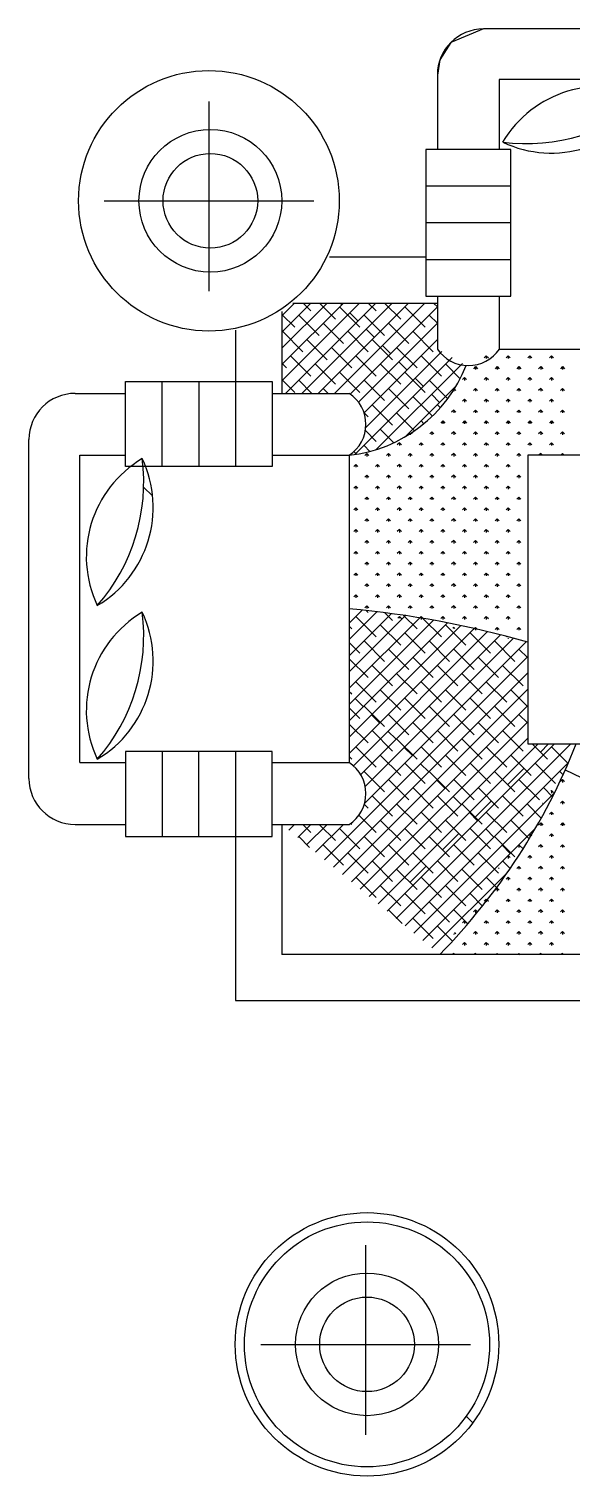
# Model space of a CAD drawing. Header units: inches. Extents: x 4.9 to 47.4, y 12.3 to 37.1.
# Drawn here: x 10.367 to 11.953, y 17.577 to 21.815 of the extents above; entities that cross this region are included whole.
import ezdxf

# ---------------------------------------------------------------- set-up
doc = ezdxf.new("R2010")
doc.units = ezdxf.units.IN
doc.header["$MEASUREMENT"] = 0
doc.layers.add('02', color=2, linetype='Continuous')
doc.layers.add('4', color=4, linetype='Continuous')

msp = doc.modelspace()

# ---------------------------------------------------------------- linework, layer by layer
at = {"layer": '02'}
for p, q in [((10.8938, 21.6024), (10.8938, 21.0466)), ((11.5286, 21.4617), (11.5286, 21.0319)), ((11.7776, 21.4617), (11.5286, 21.4617)), ((11.7776, 21.0319), (11.7776, 21.4617)), ((11.7776, 21.3543), (11.5286, 21.3543)), ((10.5868, 21.3115), (11.2008, 21.3115)), ((11.7776, 21.2468), (11.5286, 21.2468)), ((11.5286, 21.146), (11.2464, 21.146)), ((11.5286, 21.1394), (11.7776, 21.1394)), ((11.5286, 21.0319), (11.7776, 21.0319)), ((11.143, 21.011), (11.1069, 20.9749)), ((11.1907, 21.011), (11.1069, 20.9272)), ((11.2384, 21.011), (11.1069, 20.8794)), ((11.2862, 21.011), (11.1069, 20.8317)), ((11.3339, 21.011), (11.1069, 20.784)), ((11.1069, 20.9873), (11.1069, 20.7474)), ((11.1069, 20.9789), (11.1447, 20.9411)), ((11.3816, 21.011), (11.118, 20.7474)), ((11.5623, 21.011), (11.1398, 21.011)), ((11.4293, 21.011), (11.1658, 20.7474)), ((11.1703, 21.011), (11.1924, 20.9888)), ((11.4771, 21.011), (11.2135, 20.7474)), ((11.2181, 21.011), (11.264, 20.965)), ((11.5248, 21.011), (11.2612, 20.7474)), ((11.276, 21.0008), (11.3356, 20.9411)), ((11.2824, 21.0072), (11.2786, 21.011)), ((11.3301, 20.9594), (11.3062, 20.9833)), ((11.5623, 21.0008), (11.3071, 20.7456)), ((11.3612, 21.011), (11.3834, 20.9888)), ((11.409, 21.011), (11.455, 20.965)), ((11.4669, 21.0008), (11.5265, 20.9411)), ((11.5522, 21.011), (11.5623, 21.0008)), ((11.1566, 20.9769), (11.2163, 20.9173)), ((11.2282, 20.9531), (11.2879, 20.8934)), ((11.5623, 20.9531), (11.3313, 20.722)), ((11.3476, 20.9769), (11.4072, 20.9173)), ((11.4192, 20.9531), (11.4788, 20.8934)), ((11.5385, 20.9769), (11.5623, 20.953)), ((10.9719, 20.9329), (10.9719, 20.5334)), ((11.1089, 20.9292), (11.1686, 20.8695)), ((11.1805, 20.9053), (11.2402, 20.8457)), ((11.2998, 20.9292), (11.3595, 20.8695)), ((11.5623, 20.9053), (11.3476, 20.6906)), ((11.3778, 20.9117), (11.354, 20.9356)), ((11.3714, 20.9053), (11.4311, 20.8457)), ((11.4908, 20.9292), (11.5504, 20.8695)), ((11.5623, 20.9053), (11.5623, 20.9053)), ((11.1328, 20.8576), (11.1924, 20.7979)), ((11.2521, 20.8815), (11.3118, 20.8218)), ((11.6053, 20.8528), (11.3208, 20.5683)), ((11.3237, 20.8576), (11.3834, 20.7979)), ((11.5749, 20.8702), (11.3527, 20.6479)), ((11.4255, 20.864), (11.4017, 20.8878)), ((11.443, 20.8815), (11.5027, 20.8218)), ((11.5146, 20.8576), (11.5743, 20.7979)), ((11.7055, 20.8576), (11.6996, 20.8516)), ((11.7055, 20.8576), (11.7115, 20.8516)), ((11.7055, 20.8576), (11.7055, 20.8492)), ((11.7692, 20.8576), (11.7632, 20.8516)), ((11.7692, 20.8576), (11.7751, 20.8516)), ((11.7692, 20.8576), (11.7692, 20.8492)), ((11.8328, 20.8576), (11.8268, 20.8516)), ((11.8328, 20.8576), (11.8388, 20.8516)), ((11.8328, 20.8576), (11.8328, 20.8492)), ((11.8965, 20.8576), (11.8905, 20.8516)), ((11.8965, 20.8576), (11.9024, 20.8516)), ((11.8965, 20.8576), (11.8965, 20.8492)), ((11.1069, 20.8357), (11.1208, 20.8218)), ((11.2044, 20.8337), (11.264, 20.7741)), ((11.276, 20.8099), (11.3356, 20.7502)), ((11.6357, 20.8354), (11.383, 20.5828)), ((11.3953, 20.8337), (11.455, 20.7741)), ((11.4733, 20.8163), (11.4494, 20.8401)), ((11.4669, 20.8099), (11.5265, 20.7502)), ((11.5862, 20.8337), (11.6294, 20.7905)), ((11.6737, 20.8258), (11.6677, 20.8198)), ((11.6737, 20.8258), (11.6797, 20.8198)), ((11.6737, 20.8258), (11.6737, 20.8173)), ((11.7374, 20.8258), (11.7314, 20.8198)), ((11.7374, 20.8258), (11.7433, 20.8198)), ((11.7374, 20.8258), (11.7374, 20.8173)), ((11.801, 20.8258), (11.795, 20.8198)), ((11.801, 20.8258), (11.807, 20.8198)), ((11.801, 20.8258), (11.801, 20.8173)), ((11.8646, 20.8258), (11.8587, 20.8198)), ((11.8646, 20.8258), (11.8706, 20.8198)), ((11.8646, 20.8258), (11.8646, 20.8173)), ((11.9283, 20.8258), (11.9223, 20.8198)), ((11.9283, 20.8258), (11.9342, 20.8198)), ((11.9283, 20.8258), (11.9283, 20.8173)), ((10.6495, 20.5334), (10.6495, 20.7824)), ((10.6495, 20.7824), (11.0793, 20.7824)), ((10.757, 20.5334), (10.757, 20.7824)), ((10.8644, 20.7824), (10.8644, 20.5334)), ((11.0793, 20.7824), (11.0793, 20.5334)), ((11.1069, 20.788), (11.1447, 20.7502)), ((11.1566, 20.786), (11.1952, 20.7474)), ((11.3476, 20.786), (11.4072, 20.7263)), ((11.6184, 20.7704), (11.4688, 20.6208)), ((11.521, 20.7685), (11.4971, 20.7924)), ((11.5385, 20.786), (11.5927, 20.7317)), ((11.6419, 20.794), (11.6359, 20.788)), ((11.6419, 20.794), (11.6479, 20.788)), ((11.6419, 20.794), (11.6419, 20.7855)), ((11.7055, 20.794), (11.6996, 20.788)), ((11.7055, 20.794), (11.7115, 20.788)), ((11.7055, 20.794), (11.7055, 20.7855)), ((11.7692, 20.794), (11.7632, 20.788)), ((11.7692, 20.794), (11.7751, 20.788)), ((11.7692, 20.794), (11.7692, 20.7855)), ((11.8328, 20.794), (11.8268, 20.788)), ((11.8328, 20.794), (11.8388, 20.788)), ((11.8328, 20.794), (11.8328, 20.7855)), ((11.8965, 20.794), (11.8905, 20.788)), ((11.8965, 20.794), (11.9024, 20.788)), ((11.8965, 20.794), (11.8965, 20.7855)), ((11.2282, 20.7621), (11.243, 20.7474)), ((11.4192, 20.7621), (11.4788, 20.7025)), ((11.4908, 20.7383), (11.5481, 20.681)), ((11.5687, 20.7208), (11.5449, 20.7447)), ((11.6101, 20.7621), (11.6121, 20.7601)), ((11.6101, 20.7569), (11.6101, 20.7537)), ((11.6121, 20.7601), (11.616, 20.7562)), ((11.6419, 20.7303), (11.6359, 20.7243)), ((11.6419, 20.7303), (11.6479, 20.7243)), ((11.6419, 20.7303), (11.6419, 20.7219)), ((11.6737, 20.7621), (11.6677, 20.7562)), ((11.6737, 20.7621), (11.6797, 20.7562)), ((11.6737, 20.7621), (11.6737, 20.7537)), ((11.7055, 20.7303), (11.6996, 20.7243)), ((11.7055, 20.7303), (11.7115, 20.7243)), ((11.7055, 20.7303), (11.7055, 20.7219)), ((11.7374, 20.7621), (11.7314, 20.7562)), ((11.7374, 20.7621), (11.7433, 20.7562)), ((11.7374, 20.7621), (11.7374, 20.7537)), ((11.7692, 20.7303), (11.7632, 20.7243)), ((11.7692, 20.7303), (11.7751, 20.7243)), ((11.7692, 20.7303), (11.7692, 20.7219)), ((11.801, 20.7621), (11.795, 20.7562)), ((11.801, 20.7621), (11.807, 20.7562)), ((11.801, 20.7621), (11.801, 20.7537)), ((11.8328, 20.7303), (11.8268, 20.7243)), ((11.8328, 20.7303), (11.8388, 20.7243)), ((11.8328, 20.7303), (11.8328, 20.7219)), ((11.8646, 20.7621), (11.8587, 20.7562)), ((11.8646, 20.7621), (11.8706, 20.7562)), ((11.8646, 20.7621), (11.8646, 20.7537)), ((11.8965, 20.7303), (11.8905, 20.7243)), ((11.8965, 20.7303), (11.9024, 20.7243)), ((11.8965, 20.7303), (11.8965, 20.7219)), ((11.9283, 20.7621), (11.9223, 20.7562)), ((11.9283, 20.7621), (11.9342, 20.7562)), ((11.9283, 20.7621), (11.9283, 20.7537)), ((11.3477, 20.6904), (11.3595, 20.6786)), ((11.3714, 20.7144), (11.4311, 20.6547)), ((11.443, 20.6905), (11.4956, 20.638)), ((11.5623, 20.7144), (11.5714, 20.7054)), ((11.6101, 20.6985), (11.6041, 20.6925)), ((11.6101, 20.6985), (11.616, 20.6925)), ((11.6101, 20.6985), (11.6101, 20.6901)), ((11.6737, 20.6985), (11.6677, 20.6925)), ((11.6737, 20.6985), (11.6797, 20.6925)), ((11.6737, 20.6985), (11.6737, 20.6901)), ((11.7374, 20.6985), (11.7314, 20.6925)), ((11.7374, 20.6985), (11.7433, 20.6925)), ((11.7374, 20.6985), (11.7374, 20.6901)), ((11.801, 20.6985), (11.795, 20.6925)), ((11.801, 20.6985), (11.807, 20.6925)), ((11.801, 20.6985), (11.801, 20.6901)), ((11.8646, 20.6985), (11.8587, 20.6925)), ((11.8646, 20.6985), (11.8706, 20.6925)), ((11.8646, 20.6985), (11.8646, 20.6901)), ((11.9283, 20.6985), (11.9223, 20.6925)), ((11.9283, 20.6985), (11.9342, 20.6925)), ((11.9283, 20.6985), (11.9283, 20.6901)), ((11.3953, 20.6428), (11.435, 20.6031)), ((11.5146, 20.6667), (11.5228, 20.6585)), ((11.5783, 20.6667), (11.5723, 20.6607)), ((11.5783, 20.6667), (11.5842, 20.6607)), ((11.5783, 20.6667), (11.5783, 20.6582)), ((11.6419, 20.6667), (11.6359, 20.6607)), ((11.6419, 20.6667), (11.6479, 20.6607)), ((11.6419, 20.6667), (11.6419, 20.6582)), ((11.7055, 20.6667), (11.6996, 20.6607)), ((11.7055, 20.6667), (11.7115, 20.6607)), ((11.7055, 20.6667), (11.7055, 20.6582)), ((11.7692, 20.6667), (11.7632, 20.6607)), ((11.7692, 20.6667), (11.7751, 20.6607)), ((11.7692, 20.6667), (11.7692, 20.6582)), ((11.8328, 20.6667), (11.8268, 20.6607)), ((11.8328, 20.6667), (11.8388, 20.6607)), ((11.8328, 20.6667), (11.8328, 20.6582)), ((11.8965, 20.6667), (11.8905, 20.6607)), ((11.8965, 20.6667), (11.9024, 20.6607)), ((11.8965, 20.6667), (11.8965, 20.6582)), ((11.3515, 20.6388), (11.3834, 20.607)), ((11.451, 20.603), (11.445, 20.5971)), ((11.451, 20.603), (11.4569, 20.5971)), ((11.451, 20.603), (11.451, 20.5946)), ((11.4828, 20.6294), (11.4828, 20.6264)), ((11.4861, 20.6316), (11.4888, 20.6289)), ((11.5146, 20.603), (11.5087, 20.5971)), ((11.5146, 20.603), (11.5206, 20.5971)), ((11.5146, 20.603), (11.5146, 20.5946)), ((11.5464, 20.6349), (11.5405, 20.6289)), ((11.5464, 20.6349), (11.5524, 20.6289)), ((11.5464, 20.6349), (11.5464, 20.6264)), ((11.5783, 20.603), (11.5723, 20.5971)), ((11.5783, 20.603), (11.5842, 20.5971)), ((11.5783, 20.603), (11.5783, 20.5946)), ((11.6101, 20.6349), (11.6041, 20.6289)), ((11.6101, 20.6349), (11.616, 20.6289)), ((11.6101, 20.6349), (11.6101, 20.6264)), ((11.6419, 20.603), (11.6359, 20.5971)), ((11.6419, 20.603), (11.6479, 20.5971)), ((11.6419, 20.603), (11.6419, 20.5946)), ((11.6737, 20.6349), (11.6677, 20.6289)), ((11.6737, 20.6349), (11.6797, 20.6289)), ((11.6737, 20.6349), (11.6737, 20.6264)), ((11.7055, 20.603), (11.6996, 20.5971)), ((11.7055, 20.603), (11.7115, 20.5971)), ((11.7055, 20.603), (11.7055, 20.5946)), ((11.7374, 20.6349), (11.7314, 20.6289)), ((11.7374, 20.6349), (11.7433, 20.6289)), ((11.7374, 20.6349), (11.7374, 20.6264)), ((11.7692, 20.603), (11.7632, 20.5971)), ((11.7692, 20.603), (11.7751, 20.5971)), ((11.7692, 20.603), (11.7692, 20.5946)), ((11.801, 20.6349), (11.795, 20.6289)), ((11.801, 20.6349), (11.807, 20.6289)), ((11.801, 20.6349), (11.801, 20.6264)), ((11.8328, 20.603), (11.8268, 20.5971)), ((11.8328, 20.603), (11.8388, 20.5971)), ((11.8328, 20.603), (11.8328, 20.5946)), ((11.8646, 20.6349), (11.8587, 20.6289)), ((11.8646, 20.6349), (11.8706, 20.6289)), ((11.8646, 20.6349), (11.8646, 20.6264)), ((11.8965, 20.603), (11.8905, 20.5971)), ((11.8965, 20.603), (11.9024, 20.5971)), ((11.8965, 20.603), (11.8965, 20.5946)), ((11.9283, 20.6349), (11.9223, 20.6289)), ((11.9283, 20.6349), (11.9342, 20.6289)), ((11.9283, 20.6349), (11.9283, 20.6264)), ((11.3181, 20.5768), (11.3258, 20.5691)), ((11.3476, 20.5951), (11.365, 20.5776)), ((11.3555, 20.5712), (11.3496, 20.5652)), ((11.3555, 20.5712), (11.3615, 20.5652)), ((11.3555, 20.5712), (11.3555, 20.5628)), ((11.4192, 20.5712), (11.4132, 20.5652)), ((11.4192, 20.5712), (11.4251, 20.5652)), ((11.4192, 20.5712), (11.4192, 20.5628)), ((11.4828, 20.5712), (11.4768, 20.5652)), ((11.4828, 20.5712), (11.4888, 20.5652)), ((11.4828, 20.5712), (11.4828, 20.5628)), ((11.5464, 20.5712), (11.5405, 20.5652)), ((11.5464, 20.5712), (11.5524, 20.5652)), ((11.5464, 20.5712), (11.5464, 20.5628)), ((11.6101, 20.5712), (11.6041, 20.5652)), ((11.6101, 20.5712), (11.616, 20.5652)), ((11.6101, 20.5712), (11.6101, 20.5628)), ((11.6737, 20.5712), (11.6677, 20.5652)), ((11.6737, 20.5712), (11.6797, 20.5652)), ((11.6737, 20.5712), (11.6737, 20.5628)), ((11.7374, 20.5712), (11.7314, 20.5652)), ((11.7374, 20.5712), (11.7433, 20.5652)), ((11.7374, 20.5712), (11.7374, 20.5628)), ((11.801, 20.5712), (11.795, 20.5652)), ((11.801, 20.5712), (11.807, 20.5652)), ((11.801, 20.5712), (11.801, 20.5628)), ((11.8646, 20.5712), (11.8597, 20.5663)), ((11.8646, 20.5712), (11.8696, 20.5663)), ((11.8646, 20.5712), (11.8646, 20.5663)), ((11.9283, 20.5712), (11.9234, 20.5663)), ((11.9283, 20.5712), (11.9332, 20.5663)), ((11.9283, 20.5712), (11.9283, 20.5663)), ((11.0793, 20.5334), (10.6495, 20.5334)), ((11.3237, 20.5394), (11.3177, 20.5334)), ((11.3237, 20.5394), (11.3297, 20.5334)), ((11.3237, 20.5394), (11.3237, 20.531)), ((11.3873, 20.5394), (11.3814, 20.5334)), ((11.3873, 20.5394), (11.3933, 20.5334)), ((11.3873, 20.5394), (11.3873, 20.531)), ((11.451, 20.5394), (11.445, 20.5334)), ((11.451, 20.5394), (11.4569, 20.5334)), ((11.451, 20.5394), (11.451, 20.531)), ((11.5146, 20.5394), (11.5087, 20.5334)), ((11.5146, 20.5394), (11.5206, 20.5334)), ((11.5146, 20.5394), (11.5146, 20.531)), ((11.5783, 20.5394), (11.5723, 20.5334)), ((11.5783, 20.5394), (11.5842, 20.5334)), ((11.5783, 20.5394), (11.5783, 20.531)), ((11.6419, 20.5394), (11.6359, 20.5334)), ((11.6419, 20.5394), (11.6479, 20.5334)), ((11.6419, 20.5394), (11.6419, 20.531)), ((11.7055, 20.5394), (11.6996, 20.5334)), ((11.7055, 20.5394), (11.7115, 20.5334)), ((11.7055, 20.5394), (11.7055, 20.531)), ((11.7692, 20.5394), (11.7632, 20.5334)), ((11.7692, 20.5394), (11.7751, 20.5334)), ((11.7692, 20.5394), (11.7692, 20.531)), ((11.8269, 20.5335), (11.8268, 20.5334)), ((10.7289, 20.447), (10.7028, 20.473)), ((11.3237, 20.4758), (11.3177, 20.4698)), ((11.3237, 20.4758), (11.3297, 20.4698)), ((11.3237, 20.4758), (11.3237, 20.4673)), ((11.3555, 20.5076), (11.3496, 20.5016)), ((11.3555, 20.5076), (11.3615, 20.5016)), ((11.3555, 20.5076), (11.3555, 20.4991)), ((11.3873, 20.4758), (11.3814, 20.4698)), ((11.3873, 20.4758), (11.3933, 20.4698)), ((11.3873, 20.4758), (11.3873, 20.4673)), ((11.4192, 20.5076), (11.4132, 20.5016)), ((11.4192, 20.5076), (11.4251, 20.5016)), ((11.4192, 20.5076), (11.4192, 20.4991)), ((11.451, 20.4758), (11.445, 20.4698)), ((11.451, 20.4758), (11.4569, 20.4698)), ((11.451, 20.4758), (11.451, 20.4673)), ((11.4828, 20.5076), (11.4768, 20.5016)), ((11.4828, 20.5076), (11.4888, 20.5016)), ((11.4828, 20.5076), (11.4828, 20.4991)), ((11.5146, 20.4758), (11.5087, 20.4698)), ((11.5146, 20.4758), (11.5206, 20.4698)), ((11.5146, 20.4758), (11.5146, 20.4673)), ((11.5464, 20.5076), (11.5405, 20.5016)), ((11.5464, 20.5076), (11.5524, 20.5016)), ((11.5464, 20.5076), (11.5464, 20.4991)), ((11.5783, 20.4758), (11.5723, 20.4698)), ((11.5783, 20.4758), (11.5842, 20.4698)), ((11.5783, 20.4758), (11.5783, 20.4673)), ((11.6101, 20.5076), (11.6041, 20.5016)), ((11.6101, 20.5076), (11.616, 20.5016)), ((11.6101, 20.5076), (11.6101, 20.4991)), ((11.6419, 20.4758), (11.6359, 20.4698)), ((11.6419, 20.4758), (11.6479, 20.4698)), ((11.6419, 20.4758), (11.6419, 20.4673)), ((11.6737, 20.5076), (11.6677, 20.5016)), ((11.6737, 20.5076), (11.6797, 20.5016)), ((11.6737, 20.5076), (11.6737, 20.4991)), ((11.7055, 20.4758), (11.6996, 20.4698)), ((11.7055, 20.4758), (11.7115, 20.4698)), ((11.7055, 20.4758), (11.7055, 20.4673)), ((11.7374, 20.5076), (11.7314, 20.5016)), ((11.7374, 20.5076), (11.7433, 20.5016)), ((11.7374, 20.5076), (11.7374, 20.4991)), ((11.7692, 20.4758), (11.7632, 20.4698)), ((11.7692, 20.4758), (11.7751, 20.4698)), ((11.7692, 20.4758), (11.7692, 20.4673)), ((11.801, 20.5076), (11.795, 20.5016)), ((11.801, 20.5076), (11.807, 20.5016)), ((11.801, 20.5076), (11.801, 20.4991)), ((11.3555, 20.4439), (11.3496, 20.438)), ((11.3555, 20.4439), (11.3615, 20.438)), ((11.3555, 20.4439), (11.3555, 20.4355)), ((11.4192, 20.4439), (11.4132, 20.438)), ((11.4192, 20.4439), (11.4251, 20.438)), ((11.4192, 20.4439), (11.4192, 20.4355)), ((11.4828, 20.4439), (11.4768, 20.438)), ((11.4828, 20.4439), (11.4888, 20.438)), ((11.4828, 20.4439), (11.4828, 20.4355)), ((11.5464, 20.4439), (11.5405, 20.438)), ((11.5464, 20.4439), (11.5524, 20.438)), ((11.5464, 20.4439), (11.5464, 20.4355)), ((11.6101, 20.4439), (11.6041, 20.438)), ((11.6101, 20.4439), (11.616, 20.438)), ((11.6101, 20.4439), (11.6101, 20.4355)), ((11.6737, 20.4439), (11.6677, 20.438)), ((11.6737, 20.4439), (11.6797, 20.438)), ((11.6737, 20.4439), (11.6737, 20.4355)), ((11.7374, 20.4439), (11.7314, 20.438)), ((11.7374, 20.4439), (11.7433, 20.438)), ((11.7374, 20.4439), (11.7374, 20.4355)), ((11.801, 20.4439), (11.795, 20.438)), ((11.801, 20.4439), (11.807, 20.438)), ((11.801, 20.4439), (11.801, 20.4355)), ((11.8269, 20.4699), (11.8268, 20.4698)), ((11.3237, 20.4121), (11.3177, 20.4061)), ((11.3237, 20.4121), (11.3297, 20.4061)), ((11.3237, 20.4121), (11.3237, 20.4037)), ((11.3873, 20.4121), (11.3814, 20.4061)), ((11.3873, 20.4121), (11.3933, 20.4061)), ((11.3873, 20.4121), (11.3873, 20.4037)), ((11.451, 20.4121), (11.445, 20.4061)), ((11.451, 20.4121), (11.4569, 20.4061)), ((11.451, 20.4121), (11.451, 20.4037)), ((11.5146, 20.4121), (11.5087, 20.4061)), ((11.5146, 20.4121), (11.5206, 20.4061)), ((11.5146, 20.4121), (11.5146, 20.4037)), ((11.5783, 20.4121), (11.5723, 20.4061)), ((11.5783, 20.4121), (11.5842, 20.4061)), ((11.5783, 20.4121), (11.5783, 20.4037)), ((11.6419, 20.4121), (11.6359, 20.4061)), ((11.6419, 20.4121), (11.6479, 20.4061)), ((11.6419, 20.4121), (11.6419, 20.4037)), ((11.7055, 20.4121), (11.6996, 20.4061)), ((11.7055, 20.4121), (11.7115, 20.4061)), ((11.7055, 20.4121), (11.7055, 20.4037)), ((11.7692, 20.4121), (11.7632, 20.4061)), ((11.7692, 20.4121), (11.7751, 20.4061)), ((11.7692, 20.4121), (11.7692, 20.4037)), ((11.8269, 20.4062), (11.8268, 20.4061)), ((11.3237, 20.3485), (11.3177, 20.3425)), ((11.3237, 20.3485), (11.3297, 20.3425)), ((11.3237, 20.3485), (11.3237, 20.34)), ((11.3555, 20.3803), (11.3496, 20.3743)), ((11.3555, 20.3803), (11.3615, 20.3743)), ((11.3555, 20.3803), (11.3555, 20.3719)), ((11.3873, 20.3485), (11.3814, 20.3425)), ((11.3873, 20.3485), (11.3933, 20.3425)), ((11.3873, 20.3485), (11.3873, 20.34)), ((11.4192, 20.3803), (11.4132, 20.3743)), ((11.4192, 20.3803), (11.4251, 20.3743)), ((11.4192, 20.3803), (11.4192, 20.3719)), ((11.451, 20.3485), (11.445, 20.3425)), ((11.451, 20.3485), (11.4569, 20.3425)), ((11.451, 20.3485), (11.451, 20.34)), ((11.4828, 20.3803), (11.4768, 20.3743)), ((11.4828, 20.3803), (11.4888, 20.3743)), ((11.4828, 20.3803), (11.4828, 20.3719)), ((11.5146, 20.3485), (11.5087, 20.3425)), ((11.5146, 20.3485), (11.5206, 20.3425)), ((11.5146, 20.3485), (11.5146, 20.34)), ((11.5464, 20.3803), (11.5405, 20.3743)), ((11.5464, 20.3803), (11.5524, 20.3743)), ((11.5464, 20.3803), (11.5464, 20.3719)), ((11.5783, 20.3485), (11.5723, 20.3425)), ((11.5783, 20.3485), (11.5842, 20.3425)), ((11.5783, 20.3485), (11.5783, 20.34)), ((11.6101, 20.3803), (11.6041, 20.3743)), ((11.6101, 20.3803), (11.616, 20.3743)), ((11.6101, 20.3803), (11.6101, 20.3719)), ((11.6419, 20.3485), (11.6359, 20.3425)), ((11.6419, 20.3485), (11.6479, 20.3425)), ((11.6419, 20.3485), (11.6419, 20.34)), ((11.6737, 20.3803), (11.6677, 20.3743)), ((11.6737, 20.3803), (11.6797, 20.3743)), ((11.6737, 20.3803), (11.6737, 20.3719)), ((11.7055, 20.3485), (11.6996, 20.3425)), ((11.7055, 20.3485), (11.7115, 20.3425)), ((11.7055, 20.3485), (11.7055, 20.34)), ((11.7374, 20.3803), (11.7314, 20.3743)), ((11.7374, 20.3803), (11.7433, 20.3743)), ((11.7374, 20.3803), (11.7374, 20.3719)), ((11.7692, 20.3485), (11.7632, 20.3425)), ((11.7692, 20.3485), (11.7751, 20.3425)), ((11.7692, 20.3485), (11.7692, 20.34)), ((11.801, 20.3803), (11.795, 20.3743)), ((11.801, 20.3803), (11.807, 20.3743)), ((11.801, 20.3803), (11.801, 20.3719)), ((11.3555, 20.3167), (11.3496, 20.3107)), ((11.3555, 20.3167), (11.3615, 20.3107)), ((11.3555, 20.3167), (11.3555, 20.3082)), ((11.4192, 20.3167), (11.4132, 20.3107)), ((11.4192, 20.3167), (11.4251, 20.3107)), ((11.4192, 20.3167), (11.4192, 20.3082)), ((11.4828, 20.3167), (11.4768, 20.3107)), ((11.4828, 20.3167), (11.4888, 20.3107)), ((11.4828, 20.3167), (11.4828, 20.3082)), ((11.5464, 20.3167), (11.5405, 20.3107)), ((11.5464, 20.3167), (11.5524, 20.3107)), ((11.5464, 20.3167), (11.5464, 20.3082)), ((11.6101, 20.3167), (11.6041, 20.3107)), ((11.6101, 20.3167), (11.616, 20.3107)), ((11.6101, 20.3167), (11.6101, 20.3082)), ((11.6737, 20.3167), (11.6677, 20.3107)), ((11.6737, 20.3167), (11.6797, 20.3107)), ((11.6737, 20.3167), (11.6737, 20.3082)), ((11.7374, 20.3167), (11.7314, 20.3107)), ((11.7374, 20.3167), (11.7433, 20.3107)), ((11.7374, 20.3167), (11.7374, 20.3082)), ((11.801, 20.3167), (11.795, 20.3107)), ((11.801, 20.3167), (11.807, 20.3107)), ((11.801, 20.3167), (11.801, 20.3082)), ((11.8269, 20.3426), (11.8268, 20.3425)), ((11.3237, 20.2848), (11.3177, 20.2789)), ((11.3237, 20.2848), (11.3297, 20.2789)), ((11.3237, 20.2848), (11.3237, 20.2764)), ((11.3873, 20.2848), (11.3814, 20.2789)), ((11.3873, 20.2848), (11.3933, 20.2789)), ((11.3873, 20.2848), (11.3873, 20.2764)), ((11.451, 20.2848), (11.445, 20.2789)), ((11.451, 20.2848), (11.4569, 20.2789)), ((11.451, 20.2848), (11.451, 20.2764)), ((11.5146, 20.2848), (11.5087, 20.2789)), ((11.5146, 20.2848), (11.5206, 20.2789)), ((11.5146, 20.2848), (11.5146, 20.2764)), ((11.5783, 20.2848), (11.5723, 20.2789)), ((11.5783, 20.2848), (11.5842, 20.2789)), ((11.5783, 20.2848), (11.5783, 20.2764)), ((11.6419, 20.2848), (11.6359, 20.2789)), ((11.6419, 20.2848), (11.6479, 20.2789)), ((11.6419, 20.2848), (11.6419, 20.2764)), ((11.7055, 20.2848), (11.6996, 20.2789)), ((11.7055, 20.2848), (11.7115, 20.2789)), ((11.7055, 20.2848), (11.7055, 20.2764)), ((11.7692, 20.2848), (11.7632, 20.2789)), ((11.7692, 20.2848), (11.7751, 20.2789)), ((11.7692, 20.2848), (11.7692, 20.2764)), ((11.8269, 20.279), (11.8268, 20.2789)), ((11.3237, 20.2212), (11.3177, 20.2152)), ((11.3237, 20.2212), (11.3297, 20.2152)), ((11.3237, 20.2212), (11.3237, 20.2128)), ((11.3555, 20.253), (11.3496, 20.247)), ((11.3555, 20.253), (11.3615, 20.247)), ((11.3555, 20.253), (11.3555, 20.2446)), ((11.3873, 20.2212), (11.3814, 20.2152)), ((11.3873, 20.2212), (11.3933, 20.2152)), ((11.3873, 20.2212), (11.3873, 20.2128)), ((11.4192, 20.253), (11.4132, 20.247)), ((11.4192, 20.253), (11.4251, 20.247)), ((11.4192, 20.253), (11.4192, 20.2446)), ((11.451, 20.2212), (11.445, 20.2152)), ((11.451, 20.2212), (11.4569, 20.2152)), ((11.451, 20.2212), (11.451, 20.2128)), ((11.4828, 20.253), (11.4768, 20.247)), ((11.4828, 20.253), (11.4888, 20.247)), ((11.4828, 20.253), (11.4828, 20.2446)), ((11.5146, 20.2212), (11.5087, 20.2152)), ((11.5146, 20.2212), (11.5206, 20.2152)), ((11.5146, 20.2212), (11.5146, 20.2128)), ((11.5464, 20.253), (11.5405, 20.247)), ((11.5464, 20.253), (11.5524, 20.247)), ((11.5464, 20.253), (11.5464, 20.2446)), ((11.5783, 20.2212), (11.5723, 20.2152)), ((11.5783, 20.2212), (11.5842, 20.2152)), ((11.5783, 20.2212), (11.5783, 20.2128)), ((11.6101, 20.253), (11.6041, 20.247)), ((11.6101, 20.253), (11.616, 20.247)), ((11.6101, 20.253), (11.6101, 20.2446)), ((11.6419, 20.2212), (11.6359, 20.2152)), ((11.6419, 20.2212), (11.6479, 20.2152)), ((11.6419, 20.2212), (11.6419, 20.2128)), ((11.6737, 20.253), (11.6677, 20.247)), ((11.6737, 20.253), (11.6797, 20.247)), ((11.6737, 20.253), (11.6737, 20.2446)), ((11.7055, 20.2212), (11.6996, 20.2152)), ((11.7055, 20.2212), (11.7115, 20.2152)), ((11.7055, 20.2212), (11.7055, 20.2128)), ((11.7374, 20.253), (11.7314, 20.247)), ((11.7374, 20.253), (11.7433, 20.247)), ((11.7374, 20.253), (11.7374, 20.2446)), ((11.7692, 20.2212), (11.7632, 20.2152)), ((11.7692, 20.2212), (11.7751, 20.2152)), ((11.7692, 20.2212), (11.7692, 20.2128)), ((11.801, 20.253), (11.795, 20.247)), ((11.801, 20.253), (11.807, 20.247)), ((11.801, 20.253), (11.801, 20.2446)), ((11.3555, 20.1894), (11.3496, 20.1834)), ((11.3555, 20.1894), (11.3615, 20.1834)), ((11.3555, 20.1894), (11.3555, 20.1809)), ((11.4192, 20.1894), (11.4132, 20.1834)), ((11.4192, 20.1894), (11.4251, 20.1834)), ((11.4192, 20.1894), (11.4192, 20.1809)), ((11.4828, 20.1894), (11.4768, 20.1834)), ((11.4828, 20.1894), (11.4888, 20.1834)), ((11.4828, 20.1894), (11.4828, 20.1809)), ((11.5464, 20.1894), (11.5405, 20.1834)), ((11.5464, 20.1894), (11.5524, 20.1834)), ((11.5464, 20.1894), (11.5464, 20.1809)), ((11.6101, 20.1894), (11.6041, 20.1834)), ((11.6101, 20.1894), (11.616, 20.1834)), ((11.6101, 20.1894), (11.6101, 20.1809)), ((11.6737, 20.1894), (11.6677, 20.1834)), ((11.6737, 20.1894), (11.6797, 20.1834)), ((11.6737, 20.1894), (11.6737, 20.1809)), ((11.7374, 20.1894), (11.7314, 20.1834)), ((11.7374, 20.1894), (11.7433, 20.1834)), ((11.7374, 20.1894), (11.7374, 20.1809)), ((11.801, 20.1894), (11.795, 20.1834)), ((11.801, 20.1894), (11.807, 20.1834)), ((11.801, 20.1894), (11.801, 20.1809)), ((11.8269, 20.2153), (11.8268, 20.2152)), ((11.3237, 20.1576), (11.3177, 20.1516)), ((11.3237, 20.1576), (11.3297, 20.1516)), ((11.3237, 20.1576), (11.3237, 20.1491)), ((11.3873, 20.1576), (11.3814, 20.1516)), ((11.3873, 20.1576), (11.3933, 20.1516)), ((11.3873, 20.1576), (11.3873, 20.1491)), ((11.451, 20.1576), (11.445, 20.1516)), ((11.451, 20.1576), (11.4569, 20.1516)), ((11.451, 20.1576), (11.451, 20.1491)), ((11.5146, 20.1576), (11.5087, 20.1516)), ((11.5146, 20.1576), (11.5206, 20.1516)), ((11.5146, 20.1576), (11.5146, 20.1491)), ((11.5783, 20.1576), (11.5723, 20.1516)), ((11.5783, 20.1576), (11.5842, 20.1516)), ((11.5783, 20.1576), (11.5783, 20.1491)), ((11.6419, 20.1576), (11.6359, 20.1516)), ((11.6419, 20.1576), (11.6479, 20.1516)), ((11.6419, 20.1576), (11.6419, 20.1491)), ((11.7055, 20.1576), (11.6996, 20.1516)), ((11.7055, 20.1576), (11.7115, 20.1516)), ((11.7055, 20.1576), (11.7055, 20.1491)), ((11.7692, 20.1576), (11.7632, 20.1516)), ((11.7692, 20.1576), (11.7751, 20.1516)), ((11.7692, 20.1576), (11.7692, 20.1491)), ((11.8269, 20.1517), (11.8268, 20.1516)), ((11.3423, 20.1125), (11.3045, 20.0747)), ((11.3853, 20.1078), (11.3045, 20.027)), ((11.4276, 20.1024), (11.3045, 19.9793)), ((11.4694, 20.0965), (11.3045, 19.9315)), ((11.5107, 20.09), (11.3045, 19.8838)), ((11.3237, 20.0939), (11.3834, 20.0343)), ((11.3555, 20.1257), (11.3496, 20.1198)), ((11.3541, 20.1113), (11.3595, 20.1058)), ((11.3555, 20.1257), (11.3615, 20.1198)), ((11.3555, 20.1257), (11.3555, 20.1173)), ((11.4081, 20.105), (11.4311, 20.082)), ((11.4192, 20.1257), (11.4132, 20.1198)), ((11.4192, 20.1257), (11.4251, 20.1198)), ((11.4192, 20.1257), (11.4192, 20.1173)), ((11.451, 20.0939), (11.4467, 20.0896)), ((11.451, 20.0939), (11.4569, 20.088)), ((11.451, 20.0939), (11.451, 20.0888)), ((11.4634, 20.0974), (11.5027, 20.0581)), ((11.4828, 20.1257), (11.4768, 20.1198)), ((11.4828, 20.1257), (11.4888, 20.1198)), ((11.4828, 20.1257), (11.4828, 20.1173)), ((11.5146, 20.0939), (11.5087, 20.088)), ((11.5146, 20.0939), (11.5206, 20.088)), ((11.5146, 20.0939), (11.5146, 20.0855)), ((11.5464, 20.1257), (11.5405, 20.1198)), ((11.5464, 20.1257), (11.5524, 20.1198)), ((11.5464, 20.1257), (11.5464, 20.1173)), ((11.5783, 20.0939), (11.5723, 20.088)), ((11.5783, 20.0939), (11.5842, 20.088)), ((11.5783, 20.0939), (11.5783, 20.0855)), ((11.6101, 20.1257), (11.6041, 20.1198)), ((11.6101, 20.1257), (11.616, 20.1198)), ((11.6101, 20.1257), (11.6101, 20.1173)), ((11.6419, 20.0939), (11.6359, 20.088)), ((11.6419, 20.0939), (11.6479, 20.088)), ((11.6419, 20.0939), (11.6419, 20.0855)), ((11.6737, 20.1257), (11.6677, 20.1198)), ((11.6737, 20.1257), (11.6797, 20.1198)), ((11.6737, 20.1257), (11.6737, 20.1173)), ((11.7055, 20.0939), (11.6996, 20.088)), ((11.7055, 20.0939), (11.7115, 20.088)), ((11.7055, 20.0939), (11.7055, 20.0855)), ((11.7374, 20.1257), (11.7314, 20.1198)), ((11.7374, 20.1257), (11.7433, 20.1198)), ((11.7374, 20.1257), (11.7374, 20.1173)), ((11.7692, 20.0939), (11.7632, 20.088)), ((11.7692, 20.0939), (11.7751, 20.088)), ((11.7692, 20.0939), (11.7692, 20.0855)), ((11.801, 20.1257), (11.795, 20.1198)), ((11.801, 20.1257), (11.807, 20.1198)), ((11.801, 20.1257), (11.801, 20.1173)), ((11.5514, 20.0829), (11.3045, 19.8361)), ((11.5916, 20.0754), (11.3045, 19.7883)), ((11.6312, 20.0673), (11.3045, 19.7406)), ((11.3045, 20.0654), (11.3118, 20.0581)), ((11.6704, 20.0588), (11.3045, 19.6929)), ((11.7091, 20.0498), (11.3164, 19.657)), ((11.3953, 20.0701), (11.455, 20.0104)), ((11.4669, 20.0462), (11.5265, 19.9865)), ((11.5201, 20.0884), (11.5743, 20.0343)), ((11.5862, 20.0701), (11.6459, 20.0104)), ((11.6101, 20.0621), (11.6076, 20.0596)), ((11.6101, 20.0621), (11.6137, 20.0585)), ((11.6101, 20.0621), (11.6101, 20.0591)), ((11.6578, 20.0462), (11.7175, 19.9865)), ((11.6737, 20.0621), (11.6677, 20.0561)), ((11.6737, 20.0621), (11.6797, 20.0561)), ((11.6737, 20.0621), (11.6737, 20.0537)), ((11.7374, 20.0621), (11.7314, 20.0561)), ((11.7374, 20.0621), (11.7433, 20.0561)), ((11.7374, 20.0621), (11.7374, 20.0537)), ((11.801, 20.0621), (11.795, 20.0561)), ((11.801, 20.0621), (11.807, 20.0561)), ((11.801, 20.0621), (11.801, 20.0537)), ((11.8269, 20.088), (11.8268, 20.088)), ((11.3045, 20.0177), (11.3356, 19.9865)), ((11.7474, 20.0403), (11.3379, 19.6309)), ((11.3476, 20.0223), (11.4072, 19.9627)), ((11.8225, 20.02), (11.3491, 19.5466)), ((11.7851, 20.0303), (11.351, 19.5962)), ((11.5385, 20.0223), (11.5981, 19.9627)), ((11.7294, 20.0223), (11.7891, 19.9627)), ((11.7633, 20.0362), (11.7652, 20.0343)), ((11.7692, 20.0303), (11.7685, 20.0296)), ((11.7692, 20.0303), (11.7702, 20.0293)), ((11.7692, 20.0303), (11.7692, 20.0295)), ((11.8269, 20.0244), (11.8268, 20.0243)), ((11.8269, 19.9767), (11.2321, 19.3818)), ((11.3045, 19.9699), (11.3595, 19.9149)), ((11.4192, 19.9985), (11.4788, 19.9388)), ((11.4908, 19.9746), (11.5504, 19.9149)), ((11.6101, 19.9985), (11.6697, 19.9388)), ((11.6817, 19.9746), (11.7413, 19.9149)), ((11.801, 19.9985), (11.8269, 19.9725)), ((11.8269, 19.9289), (11.2583, 19.3603)), ((11.3714, 19.9507), (11.4311, 19.8911)), ((11.443, 19.9269), (11.5027, 19.8672)), ((11.5623, 19.9507), (11.622, 19.8911)), ((11.6339, 19.9269), (11.6936, 19.8672)), ((11.7533, 19.9507), (11.8129, 19.8911)), ((11.8249, 19.9269), (11.8269, 19.9248)), ((11.8269, 19.8812), (11.2844, 19.3387)), ((11.3237, 19.903), (11.3834, 19.8433)), ((11.3953, 19.8791), (11.455, 19.8195)), ((11.5146, 19.903), (11.5743, 19.8433)), ((11.5862, 19.8791), (11.6459, 19.8195)), ((11.7055, 19.903), (11.7652, 19.8433)), ((11.7771, 19.8791), (11.8269, 19.8293)), ((11.3045, 19.8745), (11.3118, 19.8672)), ((11.346, 19.8298), (11.3221, 19.8537)), ((11.4669, 19.8553), (11.5265, 19.7956)), ((11.6578, 19.8553), (11.7175, 19.7956)), ((11.3045, 19.8267), (11.3356, 19.7956)), ((11.8269, 19.8335), (11.3106, 19.3172)), ((11.3476, 19.8314), (11.4072, 19.7717)), ((11.3937, 19.7821), (11.3699, 19.806)), ((11.4192, 19.8075), (11.4788, 19.7479)), ((11.5385, 19.8314), (11.5981, 19.7717)), ((11.6101, 19.8075), (11.6697, 19.7479)), ((11.7294, 19.8314), (11.7891, 19.7717)), ((11.801, 19.8075), (11.8269, 19.7816)), ((11.3045, 19.779), (11.3595, 19.724)), ((11.8269, 19.7857), (11.3368, 19.2956)), ((11.3714, 19.7598), (11.4311, 19.7001)), ((11.4415, 19.7344), (11.4176, 19.7582)), ((11.4908, 19.7837), (11.5504, 19.724)), ((11.5623, 19.7598), (11.622, 19.7001)), ((11.6817, 19.7837), (11.7413, 19.724)), ((11.7533, 19.7598), (11.8129, 19.7001)), ((11.3237, 19.7121), (11.3834, 19.6524)), ((11.8269, 19.738), (11.363, 19.2741)), ((11.8574, 19.7207), (11.3891, 19.2525)), ((11.9051, 19.7207), (11.4153, 19.2309)), ((11.9528, 19.7207), (11.4415, 19.2094)), ((11.443, 19.7359), (11.5027, 19.6763)), ((11.4892, 19.6866), (11.4653, 19.7105)), ((11.5146, 19.7121), (11.5743, 19.6524)), ((11.6339, 19.7359), (11.6936, 19.6763)), ((11.7055, 19.7121), (11.7652, 19.6524)), ((11.8249, 19.7359), (11.8269, 19.7339)), ((11.8401, 19.7207), (11.8845, 19.6763)), ((11.8873, 19.7207), (11.8637, 19.6971)), ((11.8965, 19.7121), (11.9449, 19.6636)), ((10.5156, 19.6662), (10.6495, 19.6662)), ((11.0793, 19.6989), (10.6495, 19.6989)), ((10.6495, 19.6989), (10.6495, 19.4499)), ((10.757, 19.6989), (10.757, 19.4499)), ((10.8644, 19.4499), (10.8644, 19.6989)), ((10.9719, 19.6989), (10.9719, 18.9692)), ((11.0793, 19.4499), (11.0793, 19.6989)), ((11.3045, 19.6836), (11.3118, 19.6763)), ((11.3953, 19.6882), (11.455, 19.6286)), ((11.9461, 19.6662), (11.4677, 19.1878)), ((11.5862, 19.6882), (11.6459, 19.6286)), ((11.7771, 19.6882), (11.8368, 19.6286)), ((11.3476, 19.6405), (11.4072, 19.5808)), ((11.4669, 19.6643), (11.5265, 19.6047)), ((11.5369, 19.6389), (11.5131, 19.6628)), ((11.5385, 19.6405), (11.5981, 19.5808)), ((11.6578, 19.6643), (11.7175, 19.6047)), ((11.7294, 19.6405), (11.7891, 19.5808)), ((11.8159, 19.6494), (11.7682, 19.6017)), ((11.8487, 19.6643), (11.9084, 19.6047)), ((11.9203, 19.6405), (11.9302, 19.6306)), ((11.4192, 19.6166), (11.4788, 19.557)), ((11.4908, 19.5928), (11.5504, 19.5331)), ((11.5846, 19.5912), (11.5608, 19.6151)), ((11.6101, 19.6166), (11.6697, 19.557)), ((11.6817, 19.5928), (11.7413, 19.5331)), ((11.801, 19.6166), (11.8607, 19.557)), ((11.8726, 19.5928), (11.8992, 19.5661)), ((11.8965, 19.5848), (11.8945, 19.5828)), ((11.8965, 19.5848), (11.9024, 19.5788)), ((11.8965, 19.5848), (11.8965, 19.5764)), ((11.9283, 19.6166), (11.9223, 19.6107)), ((11.9283, 19.6166), (11.9342, 19.6107)), ((11.9283, 19.6166), (11.9283, 19.6082)), ((11.3484, 19.5442), (11.3595, 19.5331)), ((11.3714, 19.5689), (11.4311, 19.5092)), ((11.443, 19.545), (11.5027, 19.4854)), ((11.9048, 19.5772), (11.4938, 19.1663)), ((11.5623, 19.5689), (11.622, 19.5092)), ((11.6324, 19.5435), (11.6085, 19.5673)), ((11.6339, 19.545), (11.6936, 19.4854)), ((11.7205, 19.5539), (11.6728, 19.5062)), ((11.7533, 19.5689), (11.8129, 19.5092)), ((11.8249, 19.545), (11.8662, 19.5037)), ((11.8703, 19.5473), (11.8706, 19.547)), ((11.9283, 19.553), (11.9223, 19.547)), ((11.9283, 19.553), (11.9342, 19.547)), ((11.9283, 19.553), (11.9283, 19.5445)), ((11.3327, 19.5122), (11.3834, 19.4615)), ((11.3953, 19.4973), (11.455, 19.4376)), ((11.5146, 19.5212), (11.5743, 19.4615)), ((11.5862, 19.4973), (11.6459, 19.4376)), ((11.6801, 19.4957), (11.6562, 19.5196)), ((11.7055, 19.5212), (11.7652, 19.4615)), ((11.7771, 19.4973), (11.8313, 19.4432)), ((11.8965, 19.5212), (11.8905, 19.5152)), ((11.8965, 19.5212), (11.9024, 19.5152)), ((11.8965, 19.5212), (11.8965, 19.5127)), ((11.1069, 19.4849), (11.1069, 19.1042)), ((11.1443, 19.4849), (11.1274, 19.468)), ((11.192, 19.4849), (11.1536, 19.4465)), ((11.169, 19.4849), (11.1924, 19.4615)), ((11.2397, 19.4849), (11.1797, 19.4249)), ((11.2875, 19.4849), (11.2059, 19.4034)), ((11.2167, 19.4849), (11.264, 19.4376)), ((11.276, 19.4734), (11.3356, 19.4138)), ((11.309, 19.4881), (11.3118, 19.4854)), ((11.4669, 19.4734), (11.5265, 19.4138)), ((11.8497, 19.4744), (11.52, 19.1447)), ((11.625, 19.4585), (11.5773, 19.4108)), ((11.6578, 19.4734), (11.7175, 19.4138)), ((11.7278, 19.448), (11.704, 19.4719)), ((11.8328, 19.4575), (11.8268, 19.4516)), ((11.8328, 19.4575), (11.8388, 19.4516)), ((11.8328, 19.4575), (11.8328, 19.4491)), ((11.8487, 19.4734), (11.849, 19.4732)), ((11.8646, 19.4893), (11.8587, 19.4834)), ((11.8646, 19.4893), (11.8706, 19.4834)), ((11.8646, 19.4893), (11.8646, 19.4809)), ((11.8965, 19.4575), (11.8905, 19.4516)), ((11.8965, 19.4575), (11.9024, 19.4516)), ((11.8965, 19.4575), (11.8965, 19.4491)), ((11.9283, 19.4893), (11.9223, 19.4834)), ((11.9283, 19.4893), (11.9342, 19.4834)), ((11.9283, 19.4893), (11.9283, 19.4809)), ((10.6495, 19.4499), (11.0793, 19.4499)), ((11.1566, 19.4496), (11.1884, 19.4178)), ((11.2282, 19.4257), (11.2879, 19.366)), ((11.3476, 19.4496), (11.4072, 19.3899)), ((11.4192, 19.4257), (11.4788, 19.366)), ((11.5385, 19.4496), (11.5981, 19.3899)), ((11.6101, 19.4257), (11.6697, 19.366)), ((11.7294, 19.4496), (11.7891, 19.3899)), ((11.7756, 19.4003), (11.7517, 19.4241)), ((11.801, 19.4257), (11.795, 19.4197)), ((11.801, 19.4257), (11.8131, 19.4136)), ((11.801, 19.4257), (11.807, 19.4197)), ((11.801, 19.4257), (11.801, 19.4173)), ((11.8646, 19.4257), (11.8587, 19.4197)), ((11.8646, 19.4257), (11.8706, 19.4197)), ((11.8646, 19.4257), (11.8646, 19.4173)), ((11.9283, 19.4257), (11.9223, 19.4197)), ((11.9283, 19.4257), (11.9342, 19.4197)), ((11.9283, 19.4257), (11.9283, 19.4173)), ((11.2998, 19.4018), (11.3595, 19.3422)), ((11.3714, 19.378), (11.4311, 19.3183)), ((11.4908, 19.4018), (11.5504, 19.3422)), ((11.5623, 19.378), (11.622, 19.3183)), ((11.6817, 19.4018), (11.7413, 19.3422)), ((11.7533, 19.378), (11.7753, 19.3559)), ((11.7692, 19.3939), (11.7632, 19.3879)), ((11.7692, 19.3939), (11.7751, 19.3879)), ((11.7692, 19.3939), (11.7692, 19.3854)), ((11.8328, 19.3939), (11.8268, 19.3879)), ((11.8328, 19.3939), (11.8388, 19.3879)), ((11.8328, 19.3939), (11.8328, 19.3854)), ((11.8965, 19.3939), (11.8905, 19.3879)), ((11.8965, 19.3939), (11.9024, 19.3879)), ((11.8965, 19.3939), (11.8965, 19.3854)), ((11.3237, 19.3302), (11.3834, 19.2706)), ((11.443, 19.3541), (11.5027, 19.2944)), ((11.5296, 19.363), (11.4818, 19.3153)), ((11.5146, 19.3302), (11.5743, 19.2706)), ((11.7672, 19.3442), (11.5462, 19.1232)), ((11.6339, 19.3541), (11.6936, 19.2944)), ((11.7055, 19.3302), (11.7357, 19.3001)), ((11.7416, 19.3578), (11.7433, 19.3561)), ((11.7692, 19.3302), (11.7632, 19.3243)), ((11.7692, 19.3302), (11.7751, 19.3243)), ((11.7692, 19.3302), (11.7692, 19.3218)), ((11.801, 19.3621), (11.795, 19.3561)), ((11.801, 19.3621), (11.807, 19.3561)), ((11.801, 19.3621), (11.801, 19.3536)), ((11.8328, 19.3302), (11.8268, 19.3243)), ((11.8328, 19.3302), (11.8388, 19.3243)), ((11.8328, 19.3302), (11.8328, 19.3218)), ((11.8646, 19.3621), (11.8587, 19.3561)), ((11.8646, 19.3621), (11.8706, 19.3561)), ((11.8646, 19.3621), (11.8646, 19.3536)), ((11.8965, 19.3302), (11.8905, 19.3243)), ((11.8965, 19.3302), (11.9024, 19.3243)), ((11.8965, 19.3302), (11.8965, 19.3218)), ((11.9283, 19.3621), (11.9223, 19.3561)), ((11.9283, 19.3621), (11.9342, 19.3561)), ((11.9283, 19.3621), (11.9283, 19.3536)), ((11.3953, 19.3064), (11.455, 19.2467)), ((11.5862, 19.3064), (11.6459, 19.2467)), ((11.7374, 19.2984), (11.7314, 19.2925)), ((11.7374, 19.2984), (11.7433, 19.2925)), ((11.7374, 19.2984), (11.7374, 19.29)), ((11.801, 19.2984), (11.795, 19.2925)), ((11.801, 19.2984), (11.807, 19.2925)), ((11.801, 19.2984), (11.801, 19.29)), ((11.8646, 19.2984), (11.8587, 19.2925)), ((11.8646, 19.2984), (11.8706, 19.2925)), ((11.8646, 19.2984), (11.8646, 19.29)), ((11.9283, 19.2984), (11.9223, 19.2925)), ((11.9283, 19.2984), (11.9342, 19.2925)), ((11.9283, 19.2984), (11.9283, 19.29)), ((11.4669, 19.2825), (11.5265, 19.2228)), ((11.5385, 19.2586), (11.5981, 19.199)), ((11.6578, 19.2825), (11.6943, 19.246)), ((11.7055, 19.2666), (11.6996, 19.2606)), ((11.7055, 19.2666), (11.7115, 19.2606)), ((11.7055, 19.2666), (11.7055, 19.2582)), ((11.7692, 19.2666), (11.7632, 19.2606)), ((11.7692, 19.2666), (11.7751, 19.2606)), ((11.7692, 19.2666), (11.7692, 19.2582)), ((11.8328, 19.2666), (11.8268, 19.2606)), ((11.8328, 19.2666), (11.8388, 19.2606)), ((11.8328, 19.2666), (11.8328, 19.2582)), ((11.8965, 19.2666), (11.8905, 19.2606)), ((11.8965, 19.2666), (11.9024, 19.2606)), ((11.8965, 19.2666), (11.8965, 19.2582)), ((11.4192, 19.2348), (11.4588, 19.1951)), ((11.4908, 19.2109), (11.5504, 19.1513)), ((11.6101, 19.2348), (11.6511, 19.1937)), ((11.6419, 19.203), (11.6359, 19.197)), ((11.6419, 19.203), (11.6479, 19.197)), ((11.6419, 19.203), (11.6419, 19.1945)), ((11.6737, 19.2348), (11.6677, 19.2288)), ((11.6737, 19.2348), (11.6797, 19.2288)), ((11.6737, 19.2348), (11.6737, 19.2263)), ((11.7055, 19.203), (11.6996, 19.197)), ((11.7055, 19.203), (11.7115, 19.197)), ((11.7055, 19.203), (11.7055, 19.1945)), ((11.7374, 19.2348), (11.7314, 19.2288)), ((11.7374, 19.2348), (11.7433, 19.2288)), ((11.7374, 19.2348), (11.7374, 19.2263)), ((11.7692, 19.203), (11.7632, 19.197)), ((11.7692, 19.203), (11.7751, 19.197)), ((11.7692, 19.203), (11.7692, 19.1945)), ((11.801, 19.2348), (11.795, 19.2288)), ((11.801, 19.2348), (11.807, 19.2288)), ((11.801, 19.2348), (11.801, 19.2263)), ((11.8328, 19.203), (11.8268, 19.197)), ((11.8328, 19.203), (11.8388, 19.197)), ((11.8328, 19.203), (11.8328, 19.1945)), ((11.8646, 19.2348), (11.8587, 19.2288)), ((11.8646, 19.2348), (11.8706, 19.2288)), ((11.8646, 19.2348), (11.8646, 19.2263)), ((11.8965, 19.203), (11.8905, 19.197)), ((11.8965, 19.203), (11.9024, 19.197)), ((11.8965, 19.203), (11.8965, 19.1945)), ((11.9283, 19.2348), (11.9223, 19.2288)), ((11.9283, 19.2348), (11.9342, 19.2288)), ((11.9283, 19.2348), (11.9283, 19.2263)), ((11.5623, 19.1871), (11.6062, 19.1432)), ((11.6101, 19.1643), (11.6101, 19.1627)), ((11.6129, 19.1684), (11.616, 19.1652)), ((11.6737, 19.1711), (11.6677, 19.1652)), ((11.6737, 19.1711), (11.6797, 19.1652)), ((11.6737, 19.1711), (11.6737, 19.1627)), ((11.7374, 19.1711), (11.7314, 19.1652)), ((11.7374, 19.1711), (11.7433, 19.1652)), ((11.7374, 19.1711), (11.7374, 19.1627)), ((11.801, 19.1711), (11.795, 19.1652)), ((11.801, 19.1711), (11.807, 19.1652)), ((11.801, 19.1711), (11.801, 19.1627)), ((11.8646, 19.1711), (11.8587, 19.1652)), ((11.8646, 19.1711), (11.8706, 19.1652)), ((11.8646, 19.1711), (11.8646, 19.1627)), ((11.9283, 19.1711), (11.9223, 19.1652)), ((11.9283, 19.1711), (11.9342, 19.1652)), ((11.9283, 19.1711), (11.9283, 19.1627)), ((11.6419, 19.1393), (11.6359, 19.1334)), ((11.6419, 19.1393), (11.6479, 19.1334)), ((11.6419, 19.1393), (11.6419, 19.1309)), ((11.7055, 19.1393), (11.6996, 19.1334)), ((11.7055, 19.1393), (11.7115, 19.1334)), ((11.7055, 19.1393), (11.7055, 19.1309)), ((11.7692, 19.1393), (11.7632, 19.1334)), ((11.7692, 19.1393), (11.7751, 19.1334)), ((11.7692, 19.1393), (11.7692, 19.1309)), ((11.8328, 19.1393), (11.8268, 19.1334)), ((11.8328, 19.1393), (11.8388, 19.1334)), ((11.8328, 19.1393), (11.8328, 19.1309)), ((11.8965, 19.1393), (11.8905, 19.1334)), ((11.8965, 19.1393), (11.9024, 19.1334)), ((11.8965, 19.1393), (11.8965, 19.1309)), ((13.7303, 19.1042), (11.1069, 19.1042)), ((11.6101, 19.1075), (11.6067, 19.1042)), ((11.6101, 19.1075), (11.6134, 19.1042)), ((11.6101, 19.1075), (11.6101, 19.1042)), ((11.6737, 19.1075), (11.6704, 19.1042)), ((11.6737, 19.1075), (11.677, 19.1042)), ((11.6737, 19.1075), (11.6737, 19.1042)), ((11.7374, 19.1075), (11.734, 19.1042)), ((11.7374, 19.1075), (11.7407, 19.1042)), ((11.7374, 19.1075), (11.7374, 19.1042)), ((11.801, 19.1075), (11.7977, 19.1042)), ((11.801, 19.1075), (11.8043, 19.1042)), ((11.801, 19.1075), (11.801, 19.1042)), ((11.8646, 19.1075), (11.8613, 19.1042)), ((11.8646, 19.1075), (11.868, 19.1042)), ((11.8646, 19.1075), (11.8646, 19.1042)), ((11.9283, 19.1075), (11.9249, 19.1042)), ((11.9283, 19.1075), (11.9316, 19.1042)), ((11.9283, 19.1075), (11.9283, 19.1042)), ((10.9719, 18.9692), (13.8653, 18.9692)), ((11.3522, 18.2533), (11.3522, 17.6975)), ((11.0452, 17.9624), (11.6592, 17.9624)), ((11.6662, 17.7326), (11.6469, 17.7519))]:
    msp.add_line(p, q, dxfattribs=at)
for centre, radius in [((10.898, 21.3115), 0.2089), ((10.898, 21.3115), 0.1385), ((11.3564, 17.9624), 0.3857), ((11.3564, 17.9624), 0.2089), ((11.3564, 17.9624), 0.1385)]:
    msp.add_circle(centre, radius, dxfattribs=at)
for centre, radius, start, end in [((12.0409, 21.3123), 0.3346, 64.7241, 149.2427), ((11.8963, 21.7859), 0.3346, 244.7241, 329.2427), ((11.823, 22.0258), 0.5469, 262.69, 311.2768), ((11.2574, 20.9818), 0.4183, 276.4632, 338.5792), ((10.8696, 20.2688), 0.3346, 120.7573, 205.2759), ((10.1561, 20.4868), 0.5469, 318.7232, 7.31), ((10.396, 20.4135), 0.3346, 300.7573, 25.2759), ((10.8696, 19.8188), 0.3346, 120.7573, 205.2759), ((10.1561, 20.0368), 0.5469, 318.7232, 7.31), ((10.396, 19.9635), 0.3346, 300.7573, 25.2759), ((11.0561, 17.3366), 2.7907, 73.9664, 84.8943), ((10.2364, 20.4051), 1.8626, 315.6945, 338.4403), ((12.9438, 21.6488), 2.2426, 243.3172, 285.2235)]:
    msp.add_arc(centre, radius, start, end, dxfattribs=at)
at = {"layer": '4'}
for p, q in [((11.6973, 21.8148), (11.6019, 21.7752)), ((13.1398, 21.8148), (11.6973, 21.8148)), ((11.6019, 21.7752), (11.5699, 21.7242)), ((11.5699, 21.7242), (11.5623, 21.6798)), ((11.5623, 21.6798), (11.5623, 21.4617)), ((11.7436, 21.6663), (11.7436, 21.4617)), ((13.0936, 21.6663), (11.7436, 21.6663)), ((11.5623, 21.0319), (11.5623, 20.8774)), ((11.7436, 21.0319), (11.7436, 20.8774)), ((11.7436, 20.8774), (13.0936, 20.8774)), ((10.5021, 20.7474), (10.6495, 20.7474)), ((11.0793, 20.7474), (11.3045, 20.7474)), ((10.3671, 19.6199), (10.3671, 20.6124)), ((10.5156, 20.5662), (10.6495, 20.5662)), ((10.5156, 19.6662), (10.5156, 20.5662)), ((11.0793, 20.5662), (11.3045, 20.5662)), ((11.3045, 20.5662), (11.3045, 19.6662)), ((13.0234, 20.5663), (11.8269, 20.5663)), ((11.8269, 20.5663), (11.8269, 19.7207)), ((11.8269, 19.7207), (13.0234, 19.7207)), ((11.0793, 19.6662), (11.3045, 19.6662)), ((10.5021, 19.4849), (10.6495, 19.4849)), ((11.0793, 19.4849), (11.3045, 19.4849))]:
    msp.add_line(p, q, dxfattribs=at)
for centre, radius in [((10.8938, 21.3115), 0.3815), ((11.3564, 17.9624), 0.3587)]:
    msp.add_circle(centre, radius, dxfattribs=at)
for centre, radius, start, end in [((11.6973, 21.6798), 0.135, 90, 180), ((11.653, 20.9377), 0.1089, 213.6513, 326.3487), ((10.5021, 20.6124), 0.135, 90, 180), ((11.2442, 20.6568), 0.1089, 303.6513, 56.3487), ((11.2442, 19.5755), 0.1089, 303.6513, 56.3487), ((10.5021, 19.6199), 0.135, 180, 270)]:
    msp.add_arc(centre, radius, start, end, dxfattribs=at)

doc.saveas('drawing.dxf')
